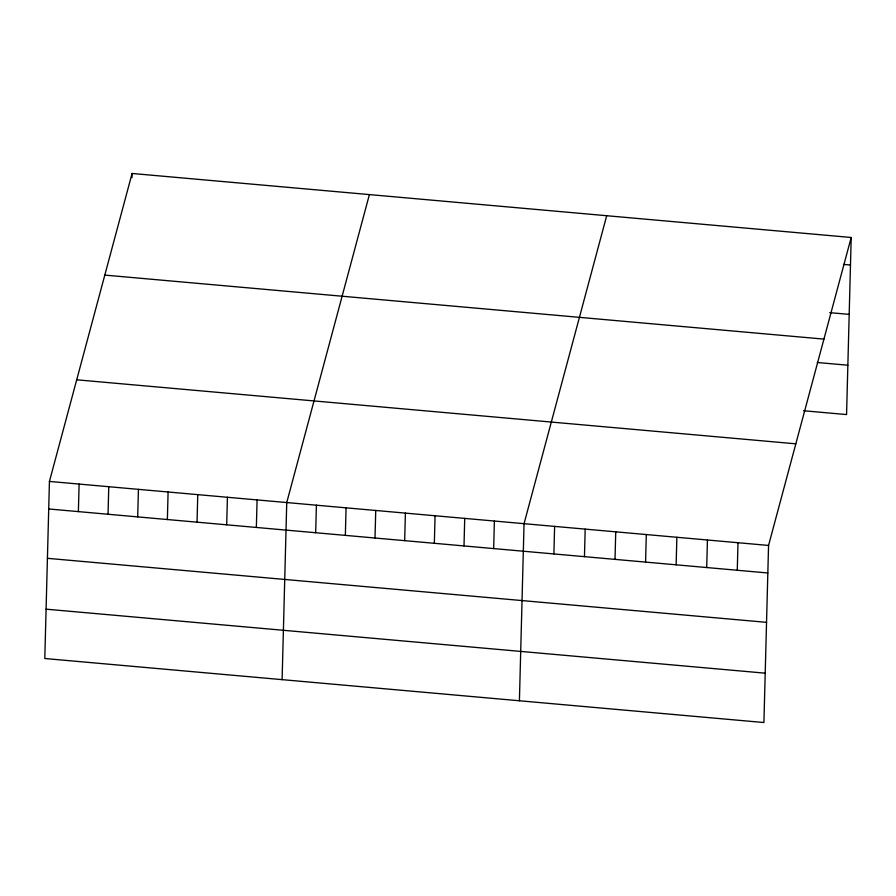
<?xml version="1.0" encoding="UTF-8"?>
<svg xmlns="http://www.w3.org/2000/svg" width="896" height="896" viewBox="0 0 896 896"><rect width="100%" height="100%" fill="white"/><g stroke="black" fill="none" stroke-linecap="round" stroke-linejoin="round"><path stroke-width="1.34" d="M49.437 481.432L44.8 658.515L763.918 722.534L768.555 545.44L851.2 237.485L132.082 173.466L49.437 481.432L768.555 545.44M78.378 511.616L79.106 484.064M108.046 514.248L108.763 486.707M131.981 177.598L132.082 173.466M137.704 516.891L138.432 489.35M167.373 519.534L168.09 491.994M197.03 522.178L197.758 494.637M226.699 524.81L227.416 497.269M256.357 527.453L257.085 499.912M282.106 679.638L286.742 502.555L369.398 194.6M315.683 532.739L316.411 505.198M345.352 535.371L346.069 507.83M375.01 538.014L375.738 510.474M404.678 540.658L405.395 513.117M434.336 543.301L435.064 515.76M464.005 545.944L464.722 518.392M493.674 548.576L494.39 521.035M519.411 700.762L524.048 523.678L606.704 215.723M553.896 553.941L554.613 526.4M584.461 556.662L585.178 529.122M615.014 559.384L615.742 531.843M645.579 562.106L646.307 534.565M676.144 564.827L676.861 537.286M706.709 567.549L707.426 539.997M737.274 570.259L737.99 542.718M851.2 237.485L846.563 414.568L803.499 410.738M843.528 264.41L850.483 265.026M829.741 312.648L849.184 314.373M104.81 275.094L823.928 339.114M817.298 362.499L847.851 365.221M76.709 379.803L795.827 443.822M48.72 508.973L767.827 572.981M47.421 558.32L766.539 622.339M46.088 609.168L765.206 673.176"/></g></svg>
